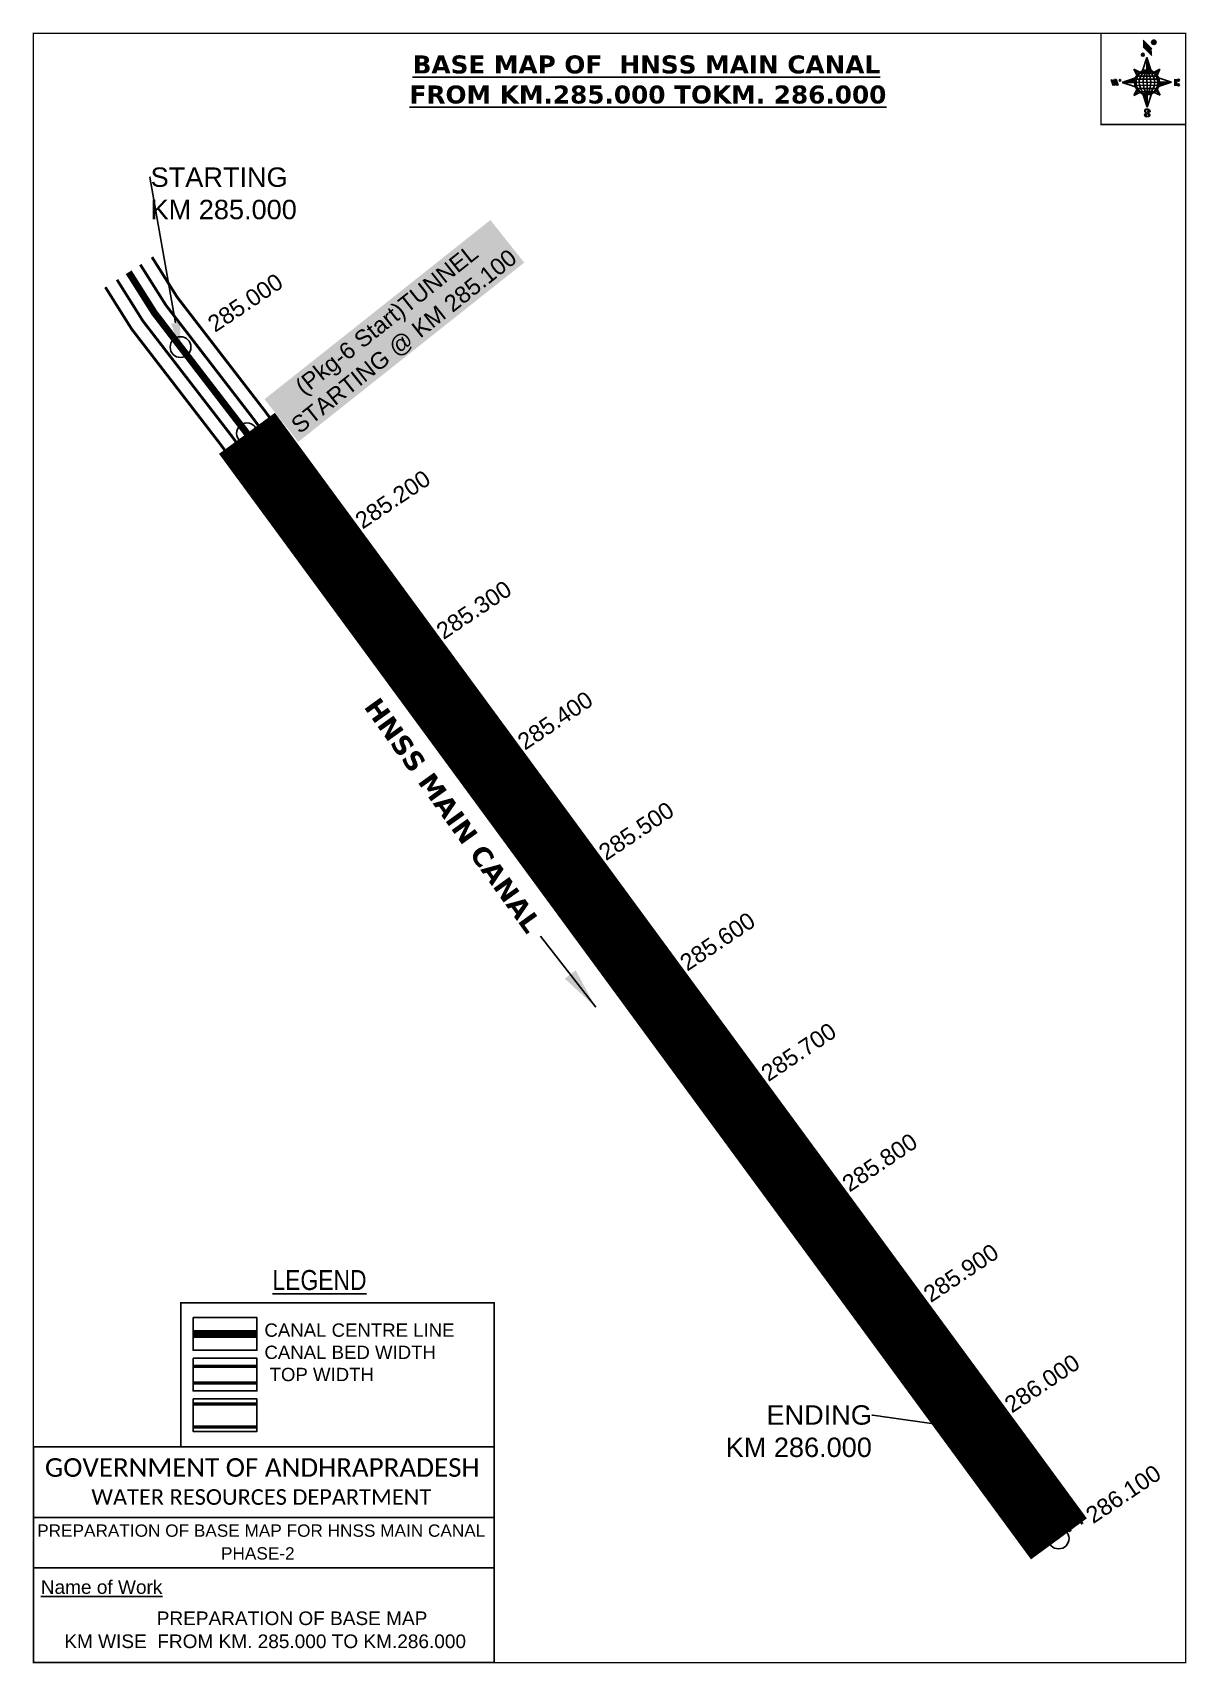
# Model space of a CAD drawing. Header units: inches. Extents: x 773655 to 774488, y 1591977 to 1593154.
import ezdxf
from ezdxf import colors
from ezdxf.entities.mleader import LeaderData, LeaderLine
from ezdxf.enums import TextEntityAlignment as Align
from ezdxf.math import Vec2, Vec3

# ---------------------------------------------------------------- set-up
doc = ezdxf.new("R2010")
doc.units = ezdxf.units.IN
doc.header["$LTSCALE"] = 15
doc.header["$MEASUREMENT"] = 0
doc.header["$PDMODE"] = 32
doc.header["$PDSIZE"] = 15
doc.linetypes.add('HIDDEN2', pattern=[0.1875, 0.125, -0.0625])
for name, color, linetype in [('AQUADUCT', 1, 'Continuous'), ('bord', 1, 'Continuous'), ('CANAL1', 7, 'Continuous'), ('CSMark', 72, 'Continuous'), ('DCBMS', 232, 'Continuous'), ('PAGE', 7, 'Continuous'), ('STRUCTURE', 5, 'Continuous'), ('TEXT', 6, 'Continuous')]:
    doc.layers.add(name, color=color, linetype=linetype)
doc.styles.add('ARIALN', font='ARIALN.TTF')
doc.styles.get("Standard").update_dxf_attribs({"font": 'arial.ttf'})
doc.dimstyles.get("Standard").update_dxf_attribs({"dimtxt": 20, "dimasz": 0.18, "dimexe": 0.18, "dimexo": 0.0625, "dimgap": 0.09, "dimtad": 0, "dimtih": 1, "dimtoh": 1, "dimdec": 4, "dimzin": 0, "dimdsep": 46, "dimtxsty": 'Standard', "dimcen": 0.09, "dimadec": 0, "dimazin": 0, "dimtfac": 1, "dimtdec": 4, "dimtofl": 0, "dimtmove": 0, "dimatfit": 3, "dimfxl": 1, "dimtolj": 1, "dimtzin": 0, "dimarcsym": 0})
pattern_1 = [(267.297113149, (-8720374.938, 50637915.138), (10.5367255337, -0.497431438), [])]
pattern_2 = [(357.297113149, (-8720374.938, 50637915.138), (0.497431438, 10.5367255337), [])]

# ---------------------------------------------------------------- blocks, each defined once
blk = doc.blocks.new('*X26')
at = {"color": 0, "linetype": 'Continuous'}
for p, q in [((6321.6, 240.5), (6322.3, 241.2)), ((6321.6, 240.3), (6322.3, 241)), ((6321.6, 240.1), (6322.3, 240.8)), ((6321.6, 239.9), (6322.4, 240.7)), ((6321.6, 239.8), (6322.4, 240.6)), ((6321.6, 239.6), (6322.5, 240.5)), ((6321.6, 239.4), (6322.5, 240.3)), ((6321.6, 239.2), (6322.6, 240.2)), ((6321.7, 239.1), (6322.6, 240.1)), ((6321.8, 240.8), (6322.4, 241.4)), ((6321.8, 239), (6322.7, 240)), ((6321.8, 239), (6322.8, 239.9)), ((6321.9, 238.9), (6322.9, 239.8)), ((6322, 238.8), (6323, 239.7)), ((6322.1, 241.3), (6322.4, 241.6)), ((6322.1, 238.7), (6323.1, 239.6)), ((6322.2, 238.6), (6323.1, 239.6)), ((6322.3, 238.5), (6323.2, 239.5)), ((6322.4, 238.5), (6323.3, 239.4)), ((6322.5, 238.4), (6323.4, 239.3)), ((6322.7, 238.4), (6323.6, 239.3)), ((6322.8, 238.3), (6323.7, 239.2)), ((6322.9, 238.3), (6323.8, 239.1)), ((6323.1, 238.2), (6323.9, 239.1)), ((6323.2, 238.2), (6324, 239)), ((6323.3, 238.2), (6324.2, 239)), ((6323.5, 238.1), (6324.3, 238.9)), ((6323.7, 238.1), (6324.4, 238.9)), ((6323.8, 238.1), (6324.6, 238.8)), ((6324.1, 238.2), (6324.7, 238.8)), ((6324.3, 238.3), (6324.9, 238.8)), ((6324.6, 238.3), (6325.1, 238.8)), ((6324.8, 238.4), (6325.2, 238.8)), ((6325.1, 238.5), (6325.4, 238.8)), ((6325.4, 238.6), (6325.6, 238.8))]:
    blk.add_line(p, q, dxfattribs=at)
blk = doc.blocks.new('*X25')
at = {"color": 0, "linetype": 'Continuous'}
for p, q in [((6324.4, 240.3), (6324.5, 240.4)), ((6324.6, 240.3), (6324.8, 240.5)), ((6324.7, 240.2), (6325, 240.5)), ((6324.8, 240.2), (6325.2, 240.6)), ((6325, 240.1), (6325.5, 240.6)), ((6325.1, 240.1), (6325.6, 240.6)), ((6325.2, 240), (6325.8, 240.6)), ((6325.3, 240), (6326, 240.6)), ((6325.4, 239.9), (6326.1, 240.6)), ((6325.5, 239.8), (6326.2, 240.5)), ((6325.6, 239.8), (6326.3, 240.5)), ((6325.7, 239.7), (6326.5, 240.4)), ((6325.9, 239.6), (6326.6, 240.3)), ((6326, 239.5), (6326.7, 240.3)), ((6326, 239.4), (6326.8, 240.2)), ((6326.1, 239.3), (6327, 240.2)), ((6326.2, 239.3), (6327.1, 240.1)), ((6326.3, 239.2), (6327.1, 240)), ((6326.4, 239.1), (6327.2, 239.9)), ((6326.5, 239), (6327.3, 239.8)), ((6326.5, 238.9), (6327.4, 239.7)), ((6326.6, 238.8), (6327.5, 239.6)), ((6326.7, 238.7), (6327.5, 239.5)), ((6326.8, 238.6), (6327.6, 239.4)), ((6326.8, 238.5), (6327.7, 239.3)), ((6326.8, 236.5), (6327.4, 237)), ((6326.9, 238.3), (6327.8, 239.2)), ((6326.9, 238.2), (6327.9, 239.1)), ((6326.9, 236.8), (6327.6, 237.4)), ((6327, 238.1), (6327.8, 239)), ((6327, 237.9), (6327.8, 238.8)), ((6327, 237.8), (6327.8, 238.6)), ((6327, 237.6), (6327.8, 238.4)), ((6327, 237.4), (6327.8, 238.2)), ((6327, 237.3), (6327.8, 238)), ((6327, 237.1), (6327.8, 237.9))]:
    blk.add_line(p, q, dxfattribs=at)
blk = doc.blocks.new('H')
at = {"layer": 'bord', "extrusion": (0.000427885, 0.004792, 0.999988)}
h = blk.add_hatch(dxfattribs=at)
h.set_pattern_fill('LINE', color=8, scale=84.387686, angle=-2.7029, style=0)
h.set_pattern_definition(pattern_2)
h.paths.add_polyline_path([(-492, 786, -0.090992), (-448, 775), (-486, 912)])
h = blk.add_hatch(dxfattribs=at)
h.set_pattern_fill('LINE', color=8, scale=84.387686, angle=-92.7029, style=0)
h.set_pattern_definition(pattern_1)
h.paths.add_polyline_path([(-625, 665, -0.090992), (-615, 710), (-751, 671)])
h = blk.add_hatch(dxfattribs=at)
h.set_pattern_fill('LINE', color=8, scale=84.387686, angle=-2.7029, style=0)
h.set_pattern_definition(pattern_2)
h.paths.add_polyline_path([(-504, 533, -0.090992), (-549, 543), (-510, 406)])
h = blk.add_hatch(dxfattribs=at)
h.set_pattern_fill('LINE', color=8, scale=84.387686, angle=-92.7029, style=0)
h.set_pattern_definition(pattern_1)
h.paths.add_polyline_path([(-246, 647), (-372, 653, -0.090992), (-382, 609)])
for p, q in [((-519, 1020, -1217), (-435, 927, -1216)), ((-516, 1087, -1217), (-432, 994, -1217)), ((-538, 774, -1216), (-487, 906, -1216)), ((-487, 906, -1216), (-493, 780, -1216)), ((-487, 906, -1216), (-448, 769, -1216)), ((-865, 701, -1215), (-847, 638, -1215)), ((-847, 700, -1215), (-829, 637, -1215)), ((-829, 699, -1215), (-811, 636, -1215)), ((-829, 699, -1215), (-811, 698, -1215)), ((-811, 698, -1215), (-794, 635, -1215)), ((-752, 665, -1215), (-615, 704, -1215)), ((-627, 794, -1216), (-567, 760, -1216)), ((-627, 794, -1216), (-584, 747, -1215)), ((-599, 731, -1215), (-627, 794, -1216)), ((-421, 753, -1216), (-359, 781, -1216)), ((-359, 781, -1216), (-405, 739, -1216)), ((-359, 781, -1216), (-392, 721, -1215)), ((-379, 693, -1215), (-246, 641, -1215)), ((-213, 669, -1215), (-217, 601, -1215)), ((-752, 665, -1215), (-625, 659, -1215)), ((-619, 614, -1215), (-752, 665, -1215)), ((-639, 526, -1214), (-606, 585, -1215)), ((-639, 526, -1214), (-593, 568, -1215)), ((-577, 553, -1215), (-639, 526, -1214)), ((-511, 400, -1214), (-549, 537, -1214)), ((-460, 533, -1215), (-511, 400, -1214)), ((-505, 527, -1214), (-511, 400, -1214)), ((-371, 513, -1214), (-431, 546, -1215)), ((-371, 513, -1214), (-414, 560, -1215)), ((-399, 576, -1215), (-371, 513, -1214)), ((-246, 641, -1215), (-383, 603, -1215)), ((-373, 647, -1215), (-246, 641, -1215)), ((-197, 600, -1215), (-194, 668, -1215))]:
    blk.add_line(p, q, dxfattribs=at)
at = {"layer": 'bord', "color": 8, "linetype": 'ByBlock', "extrusion": (0.000427885, 0.004792, 0.999988)}
for p, q in [((-375, 679, -1215), (-620, 691, -1215)), ((-386, 711, -1215), (-605, 722, -1215)), ((-411, 744, -1216), (-578, 752, -1216)), ((-493, 780, -1216), (-505, 527, -1214)), ((-373, 647, -1215), (-625, 659, -1215)), ((-378, 616, -1215), (-623, 628, -1215)), ((-392, 585, -1215), (-611, 595, -1215)), ((-420, 555, -1215), (-587, 562, -1215))]:
    blk.add_line(p, q, dxfattribs=at)
at = {"layer": 'bord', "extrusion": (0.000427885, 0.004792, 0.999988), "elevation": -1212}
for points, const_width in [([(-522, 960), (-516, 1093)], 1.61), ([(-434, 933), (-428, 1066)], 1.61), ([(-870, 707), (-846, 706)], 0.642), ([(-829, 643), (-821, 678)], 0.642), ([(-793, 641), (-782, 694)], 0.642), ([(-223, 676), (-174, 673)], 0.706), ([(-829, 643), (-855, 644)], 0.642), ([(-811, 642), (-784, 641)], 0.642), ([(-177, 605), (-226, 607)], 0.706), ([(-195, 645), (-185, 644)], 0.706)]:
    blk.add_lwpolyline(points, dxfattribs=dict(at, const_width=const_width))
for points, const_width in [([(-414, 1073, 1), (-398, 1058, 1)], 22.3), ([(-530, 950, 1), (-520, 939, 1)], 14.8), ([(-776, 697, 1), (-769, 690, 1)], 8.9), ([(-180, 618, 1), (-173, 611, 1)], 9.79), ([(-178, 667, 1), (-171, 660, 1)], 9.79), ([(-490, 362, 1), (-498, 369, 1)], 11.1), ([(-525, 322, 1), (-533, 329, 1)], 11.1)]:
    blk.add_lwpolyline(points, format="xyb", close=True, dxfattribs=dict(at, const_width=const_width))
for points in [[(-537, 317), (-531, 310), (-520, 307), (-505, 307), (-494, 310), (-486, 318), (-487, 326), (-491, 333), (-494, 336), (-503, 341), (-522, 347), (-530, 352), (-534, 355), (-537, 363), (-537, 373), (-530, 381), (-520, 384), (-504, 384), (-493, 380), (-487, 373)], [(-522, 348), (-526, 354), (-528, 361), (-528, 371), (-526, 375), (-521, 381), (-515, 384)], [(-505, 307), (-499, 312), (-497, 319), (-497, 327), (-501, 335), (-509, 343)]]:
    blk.add_lwpolyline(points, dxfattribs=at)
at = {"layer": 'bord', "extrusion": (0.000427885, 0.004792, 0.999988)}
for centre, radius in [((-406, 1065, -1212), 22.3), ((-525, 944, -1212), 14.8), ((-773, 694, -1212), 8.9), ((-498, 659, -1212), 127), ((-177, 615, -1212), 9.79), ((-174, 663, -1212), 9.79), ((-494, 365, -1212), 11.1), ((-529, 325, -1212), 11.1)]:
    blk.add_circle(centre, radius, dxfattribs=at)
at = {"layer": 'bord', "color": 8, "linetype": 'ByBlock', "extrusion": (0.000427885, 0.004792, 0.999988)}
for centre, radius, start, end in [((-482, 658, -1212), 128, 94.9254, 259.6691), ((-437, 656, -1212), 141, 113.2864, 241.308), ((-316, 651, -1212), 222, 142.5892, 212.0053), ((-560, 662, -1212), 141, 293.2864, 61.308), ((-681, 668, -1212), 222, 322.5892, 32.0053), ((-515, 660, -1212), 128, 274.9254, 79.6691)]:
    blk.add_arc(centre, radius, start, end, dxfattribs=at)
at = {"layer": 'bord', "extrusion": (0.000427885, 0.004792, 0.999988)}
for points in [[(-516, 1093, -1212), (-431, 1000, -1212), (-519, 1026, -1212), (-434, 933, -1212)], [(-864, 707, -1212), (-846, 706, -1212), (-846, 644, -1212), (-829, 643, -1212)], [(-829, 705, -1212), (-811, 704, -1212), (-811, 642, -1212), (-793, 641, -1212)], [(-193, 674, -1212), (-197, 606, -1212), (-213, 675, -1212), (-216, 607, -1212)]]:
    blk.add_solid(points, dxfattribs=at)
at = {"layer": 'bord', "extrusion": (0.000427885, 0.004792, 0.999988), "xscale": 7.977342409717546, "yscale": 7.977342408231451, "zscale": 7.977342408476333, "rotation": 138.0840426661453}
for name, p in [('*X25', (38301, -31929, -1212)), ('*X26', (38314, -31951, -1212))]:
    blk.add_blockref(name, p, dxfattribs=at)

msp = doc.modelspace()

# ---------------------------------------------------------------- linework, layer by layer
at = {"layer": 'CANAL1', "color": 1, "linetype": 'HIDDEN2', "ltscale": 8, "const_width": 5}
msp.add_lwpolyline([(773724.7, 1592981), (773743.3, 1592951.6), (773810, 1592864.8), (774395.6, 1592067.3)], dxfattribs=at)
at = {"layer": 'CANAL1', "color": 5, "const_width": 2}
for points in [[(773733.1, 1592986.5), (773751.5, 1592957.3), (773814.8, 1592875.1), (774404.1, 1592072.6)], [(773716.3, 1592975.6), (773735, 1592945.8), (773798.8, 1592863.1), (774387.1, 1592062)]]:
    msp.add_lwpolyline(points, dxfattribs=at)
at = {"layer": 'CANAL1', "color": 200, "const_width": 2}
for points in [[(773741.5, 1592991.9), (773759.7, 1592963), (773822.8, 1592881.1), (774412.6, 1592078)], [(773707.9, 1592970.2), (773726.8, 1592940.1), (773790.8, 1592857), (774378.6, 1592056.7)]]:
    msp.add_lwpolyline(points, dxfattribs=at)
at = {"layer": 'CANAL1', "color": 79, "const_width": 50}
msp.add_lwpolyline([(773810, 1592864.8), (774395.6, 1592067.3)], dxfattribs=at)
at = {"layer": 'CANAL1', "color": 1, "linetype": 'HIDDEN2', "ltscale": 100, "const_width": 6, "elevation": -0.4}
msp.add_lwpolyline([(773817.2, 1592215.1), (773771.1, 1592215.1)], dxfattribs=at)
at = {"layer": 'CANAL1', "color": 5, "const_width": 2.4, "elevation": -0.4}
for points in [[(773817.2, 1592191.8), (773771.1, 1592191.8)], [(773817.2, 1592179.8), (773771.1, 1592179.8)]]:
    msp.add_lwpolyline(points, dxfattribs=at)
at = {"layer": 'CANAL1', "color": 200, "const_width": 2.4, "elevation": -0.4}
for points in [[(773817.2, 1592164.6), (773771.1, 1592164.6)], [(773817.2, 1592148.1), (773771.1, 1592148.1)]]:
    msp.add_lwpolyline(points, dxfattribs=at)
at = {"layer": 'CSMark', "color": 3}
for p in [(773762.1, 1592927), (773868.5, 1592785.1), (773927, 1592705.3), (773985.6, 1592625.6), (774044.1, 1592545.9), (774102.7, 1592466.2), (774161.2, 1592386.5), (774219.7, 1592306.8), (774278.3, 1592227.1), (774336.8, 1592147.3), (774395.4, 1592067.6)]:
    msp.add_point(p, dxfattribs=at)
at = {"layer": 'CSMark'}
msp.add_point((773810, 1592864.8), dxfattribs=at)
at = {"layer": 'PAGE', "const_width": 1}
msp.add_lwpolyline([(774487, 1591978.1), (774487, 1593153.4), (773656, 1593153.4), (773656, 1591978.1), (774487, 1591978.1)], dxfattribs=at)
at = {"layer": 'PAGE'}
for points, const_width in [([(774487, 1593153.4), (774425.9, 1593153.4), (774425.9, 1593087.6), (774487, 1593087.6)], 1), ([(773762.3, 1592237.5), (773988.2, 1592237.5), (773988.2, 1592133.7), (773762.3, 1592133.7)], 1.2), ([(773656, 1592133.7), (773988.2, 1592133.7), (773988.2, 1591978.1), (773656, 1591978.1)], 1.2)]:
    msp.add_lwpolyline(points, close=True, dxfattribs=dict(at, const_width=const_width))
at = {"layer": 'PAGE', "elevation": -0.4}
for points in [[(773771.1, 1592226.9), (773817.2, 1592226.9), (773817.2, 1592203.4), (773771.1, 1592203.4)], [(773771.1, 1592197.6), (773817.2, 1592197.6), (773817.2, 1592174.1), (773771.1, 1592174.1)], [(773771.1, 1592168.3), (773817.2, 1592168.3), (773817.2, 1592144.8), (773771.1, 1592144.8)]]:
    msp.add_lwpolyline(points, close=True, dxfattribs=at)
at = {"layer": 'PAGE'}
for points in [[(773656, 1592082.7), (773988.2, 1592082.7)], [(773656, 1592046.4), (773988.2, 1592046.4)]]:
    msp.add_lwpolyline(points, dxfattribs=at)

# ---------------------------------------------------------------- block references
at = {"layer": 'AQUADUCT', "color": 1, "xscale": 0.0703495379661093, "yscale": 0.07034953800030053, "zscale": 0.07034953795990817, "rotation": 3.078330607406165}
msp.add_blockref('H', (774496.6, 1593074, 85.4), dxfattribs=at)

# ---------------------------------------------------------------- texts
at = {"layer": 'CANAL1', "insert": (773904.7, 1592676.4), "char_height": 14, "width": 205.129, "attachment_point": 1, "rotation": 305.6683}
msp.add_mtext('\\pi0.96322;{\\fVerdana|b1|i0|c0|p34;HNSS MAIN CANAL}', dxfattribs=at)
at = {"layer": 'CSMark', "color": 1}
for s, p in [('285.000', (773783.6, 1592942.2)), ('285.200', (773890, 1592800.3)), ('285.300', (773948.5, 1592720.6)), ('285.400', (774007.1, 1592640.8)), ('285.500', (774065.6, 1592561.1)), ('285.600', (774124.2, 1592481.4)), ('285.700', (774182.7, 1592401.7)), ('285.800', (774241.2, 1592322)), ('285.900', (774299.8, 1592242.3)), ('286.000', (774358.3, 1592162.6)), ('286.100', (774416.9, 1592082.8))]:
    msp.add_text(s, height=12, rotation=33.8916, dxfattribs=at).set_placement(p, align=Align.MIDDLE_LEFT)
at = {"layer": 'PAGE', "extrusion": (0.000201441, 0.004807, 0.999988), "style": 'ARIALN'}
msp.add_text('%%ULEGEND', height=14.4, rotation=359.9999, dxfattribs=at).set_placement((773862.3, 1592234.9, 7809.6), align=Align.MIDDLE)
at = {"layer": 'PAGE', "extrusion": (0.000201441, 0.004807, 0.999988)}
for s, height, p in [('PREPARATION OF BASE MAP FOR HNSS MAIN CANAL', 8.878, (773658.7, 1592049.7, 7808.6)), ('%%UName of Work', 9.822, (773661.3, 1592008.5, 7807.3))]:
    msp.add_text(s, height=height, rotation=359.9999, dxfattribs=at).set_placement(p)
for s, height, p in [('PHASE-2', 8.88, (773817.8, 1592037.7, 7808.6)), ('PREPARATION OF BASE MAP', 9.822, (773842.5, 1591990.9, 7807.4)), ('KM WISE  FROM KM. 285.000 TO KM.286.000', 9.822, (773823.1, 1591974.3, 7807.4))]:
    msp.add_text(s, height=height, rotation=359.9999, dxfattribs=at).set_placement(p, align=Align.MIDDLE_CENTER)
at = {"layer": 'PAGE', "extrusion": (0.000201441, 0.004807, 0.999988), "attachment_point": 1, "text_direction": (1, -1e-06, -0.000201)}
for s, insert, char_height, width in [('CANAL CENTRE LINE CANAL BED WIDTH {\\H2.3717x; }\\P TOP WIDTH{\\H1.9152x; }', (773822.6, 1592222.7, -0.4), 9.6, 168.926), ('\\pi3.5885;{\\fCalibri|b0|i0|c0|p34;\\H1.3333x;GOVERNMENT OF ANDHRAPRADESH\\P\\pi37.073;\\H0.83998x;WATER RESOURCES DEPARTMENT}', (773660.7, 1592125.5, -1.3), 10.059, 321.276)]:
    msp.add_mtext(s, dxfattribs=dict(at, insert=insert, char_height=char_height, width=width))
at = {"layer": 'STRUCTURE', "color": 5, "insert": (773827.7, 1592888.8), "char_height": 12, "width": 200.805, "attachment_point": 1, "rotation": 38.4271, "bg_fill": 1, "box_fill_scale": 1.3, "bg_fill_color": 7, "bg_fill_true_color": 16777215, "bg_fill_transparency": 4390977}
msp.add_mtext('\\pi20.168;(Pkg-6 Start)TUNNEL \\P\\pi0.43653;STARTING @ KM 285.100 ', dxfattribs=at)
at = {"layer": 'TEXT', "color": 1, "insert": (773907.7, 1593137.4), "char_height": 13, "width": 379.826, "attachment_point": 1}
msp.add_mtext('\\pi21.755;{\\fVerdana|b1|i0|c0|p34;\\LBASE MAP OF  HNSS MAIN CANAL \\P\\pi19.564;FROM KM.285.000 TOKM. 286.000}', dxfattribs=at)

# ---------------------------------------------------------------- leaders
at = {"layer": 'CANAL1'}
msp.add_leader([(774061.6, 1592450.8), (774021.6, 1592502)], dimstyle='Standard', override={"dimasz": 30, "dimgap": 0.09, "dimtad": 0}, dxfattribs=at)
at = {"layer": 'DCBMS', "color": 5}
ml = msp.add_multileader_mtext('Standard', dxfattribs=at)
ml.set_content('STARTING\\PKM 285.000', color=5)
ml.set_leader_properties()
ml.build(insert=Vec2(0, 0))
ml.multileader.update_dxf_attribs({"dogleg_length": 0.36, "arrow_head_size": 20})
ctx = ml.context
ctx.base_point, ctx.char_height, ctx.arrow_head_size, ctx.landing_gap_size, ctx.plane_origin = Vec3(773740.4, 1593049.5), 14, 20, 0.09, Vec3(773911.3, 1593122.2)
notes = []
notes.append((ctx, [(1, (1, 1, 0), (773740, 1593049.5), (1, 0), 0.36, [(0, [(773762, 1592924.7)], 0, [])])]))
ctx.mtext.insert, ctx.mtext.flow_direction = Vec3(773740.5, 1593056.6), 5
for ctx, leaders in notes:
    for number, flags, end, landing, length, lines in leaders:
        leader = LeaderData()
        leader.index, (leader.has_last_leader_line, leader.has_dogleg_vector, leader.attachment_direction) = number, flags
        leader.last_leader_point, leader.dogleg_vector, leader.dogleg_length = Vec3(end), Vec3(landing), length
        for number, points, colour, breaks in lines:
            line = LeaderLine()
            line.index, line.vertices, line.color, line.breaks = number, Vec3.list(points), colors.encode_raw_color(colour), breaks
            leader.lines.append(line)
        ctx.leaders.append(leader)

# ---------------------------------------------------------------- next in the draw order: leaders
ml = msp.add_multileader_mtext('Standard', dxfattribs=at)
ml.set_content('ENDING \\PKM 286.000', color=5)
ml.set_leader_properties()
ml.build(insert=Vec2(0, 0))
ml.multileader.update_dxf_attribs({"dogleg_length": 0.36, "arrow_head_size": 20})
ctx = ml.context
ctx.base_point, ctx.char_height, ctx.arrow_head_size, ctx.landing_gap_size, ctx.plane_origin = Vec3(774157.5, 1592156.5), 14, 20, 0.09, Vec3(774301.2, 1592368.9)
ctx.text_align_type = 2
notes = []
notes.append((ctx, [(0, (1, 1, 0), (774261.1, 1592156.5), (-1, 0), 0.36, [(0, [(774337.2, 1592145.8)], 0, [])])]))
ctx.mtext.insert, ctx.mtext.width, ctx.mtext.alignment, ctx.mtext.flow_direction = Vec3(774260.7, 1592163.7), 109.049, 3, 5
ctx.mtext.has_bg_fill, ctx.mtext.bg_color, ctx.mtext.bg_scale_factor, ctx.mtext.bg_transparency, ctx.mtext.use_window_bg_color = 1, -1027028792, 1.5, 0, 1
for ctx, leaders in notes:
    for number, flags, end, landing, length, lines in leaders:
        leader = LeaderData()
        leader.index, (leader.has_last_leader_line, leader.has_dogleg_vector, leader.attachment_direction) = number, flags
        leader.last_leader_point, leader.dogleg_vector, leader.dogleg_length = Vec3(end), Vec3(landing), length
        for number, points, colour, breaks in lines:
            line = LeaderLine()
            line.index, line.vertices, line.color, line.breaks = number, Vec3.list(points), colors.encode_raw_color(colour), breaks
            leader.lines.append(line)
        ctx.leaders.append(leader)

doc.saveas('drawing.dxf')
